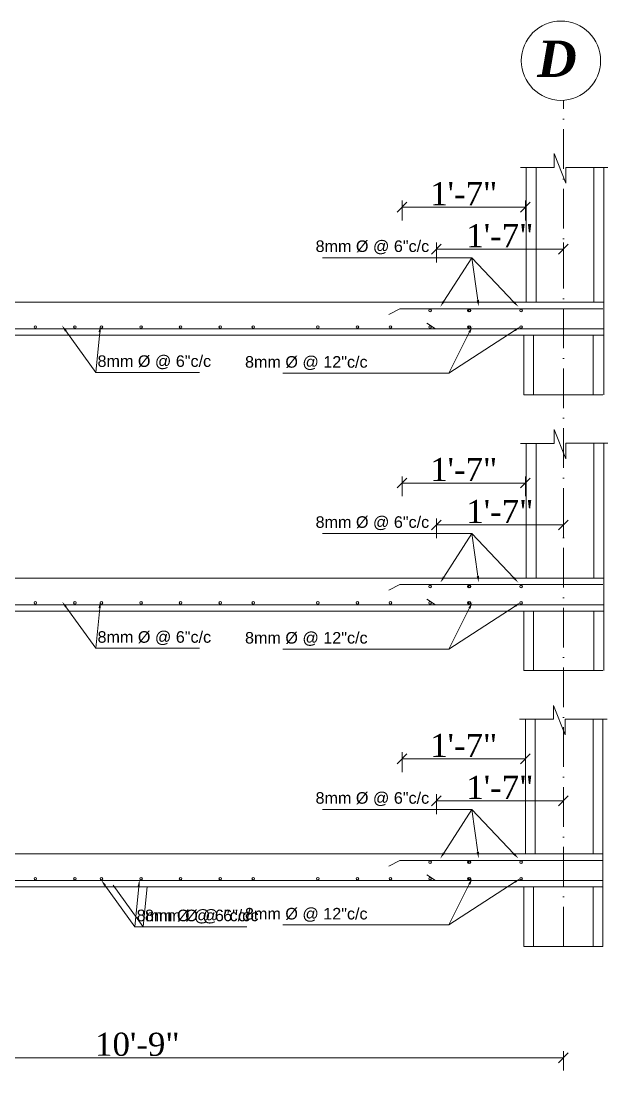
# Model space of a CAD drawing. Header units: inches. Extents: x -4737 to 13205, y 2479 to 13285.
# Drawn here: x 8218.1 to 8395.9, y 9807.7 to 10126.3 of the extents above; entities that cross this region are included whole.
import ezdxf

# ---------------------------------------------------------------- set-up
doc = ezdxf.new("R2010")
doc.units = ezdxf.units.IN
doc.header["$MEASUREMENT"] = 0
doc.linetypes.add('ACAD_ISO10W100', pattern=[18, 12, -3, 0, -3])
for name, color, linetype, lineweight in [('A-Gridtag', 2, 'Continuous', 13), ('CL', 30, 'ACAD_ISO10W100', 13), ('dim', 172, 'Continuous', 9), ('dimen', 72, 'Continuous', 9), ('hatch', 252, 'Continuous', 0), ('REINFORECMENT', 240, 'Continuous', 18), ('SLAB LINE', 47, 'Continuous', 18), ('Text', 7, 'Continuous', 13), ('TEXTT', 7, 'Continuous', 25)]:
    doc.layers.add(name, color=color, linetype=linetype, lineweight=lineweight)
doc.styles.add('samar', font='times.ttf')
doc.styles.get("Standard").update_dxf_attribs({"font": 'arial.ttf'})
doc.dimstyles.new('Attic 1-48in96', dxfattribs={"dimtxt": 7, "dimasz": 3, "dimexe": 2, "dimexo": 1, "dimgap": 0.5, "dimtad": 1, "dimdec": 0, "dimlfac": 0.5, "dimzin": 3, "dimdsep": 46, "dimlunit": 4, "dimtxsty": 'samar', "dimblk": 'OBLIQUE', "dimcen": 0.09, "dimclrd": 1, "dimclre": 1, "dimadec": 0, "dimazin": 0, "dimtfac": 1, "dimtdec": 0, "dimtix": 1, "dimtmove": 1, "dimatfit": 2, "dimldrblk": 'Arrow 1', "dimfxl": 4, "dimfxlon": 1, "dimtolj": 1, "dimtzin": 0, "dimlwd": 13, "dimlwe": 13, "dimarcsym": 0})

# ---------------------------------------------------------------- blocks, each defined once
blk = doc.blocks.new('_OBLIQUE')
at = {"color": 0, "linetype": 'ByBlock'}
blk.add_line((-0.5, -0.5), (0.5, 0.5), dxfattribs=at)
blk = doc.blocks.new('*D552')
at = {"layer": 'Defpoints', "color": 0, "transparency": 16777216}
for p in [(8124.35, 9846.3), (8382.35, 9812.58), (8382.35, 9807.72)]:
    blk.add_point(p, dxfattribs=at)
at = {"layer": 'dimen', "color": 1, "lineweight": 13, "transparency": 16777216}
for p, q in [((8124.35, 9816.58), (8124.35, 9810.58)), ((8124.35, 9812.58), (8382.35, 9812.58)), ((8382.35, 9808.72), (8382.35, 9814.58))]:
    blk.add_line(p, q, dxfattribs=at)
at = {"layer": 'dimen', "color": 1, "lineweight": 13, "transparency": 16777216, "xscale": 3, "yscale": 3, "zscale": 3, "rotation": 180}
blk.add_blockref('_OBLIQUE', (8124.35, 9812.58), dxfattribs=at)
at = {"layer": 'dimen', "color": 1, "lineweight": 13, "transparency": 16777216, "xscale": 3, "yscale": 3, "zscale": 3}
blk.add_blockref('_OBLIQUE', (8382.35, 9812.58), dxfattribs=at)
at = {"layer": 'dimen', "color": 0, "transparency": 16777216, "insert": (8253.35, 9816.65), "char_height": 7, "attachment_point": 5, "style": 'samar'}
blk.add_mtext('\\A1;10\'-9"', dxfattribs=at)
blk = doc.blocks.new('Arrow 1')
at = {"layer": 'TEXTT'}
blk.add_hatch(color=256, dxfattribs=at).paths.add_polyline_path([(-1.01, 0.42), (-1.01, -0.42), (-0.01, 0)])
blk = doc.blocks.new('*D334')
at = {"layer": 'Defpoints', "color": 0, "transparency": 16777216}
for p in [(8370.85, 9903.05), (8370.85, 9874.3), (8333.5, 9872.3)]:
    blk.add_point(p, dxfattribs=at)
at = {"layer": 'dimen', "color": 1, "lineweight": 13, "transparency": 16777216}
for p, q in [((8333.5, 9899.05), (8333.5, 9905.05)), ((8370.85, 9899.05), (8370.85, 9905.05)), ((8333.5, 9903.05), (8370.85, 9903.05))]:
    blk.add_line(p, q, dxfattribs=at)
at = {"layer": 'dimen', "color": 1, "lineweight": 13, "transparency": 16777216, "xscale": 3, "yscale": 3, "zscale": 3, "rotation": 180}
blk.add_blockref('_OBLIQUE', (8333.5, 9903.05), dxfattribs=at)
at = {"layer": 'dimen', "color": 1, "lineweight": 13, "transparency": 16777216, "xscale": 3, "yscale": 3, "zscale": 3}
blk.add_blockref('_OBLIQUE', (8370.85, 9903.05), dxfattribs=at)
at = {"layer": 'dimen', "color": 0, "transparency": 16777216, "insert": (8352.18, 9907.12), "char_height": 7, "attachment_point": 5, "style": 'samar'}
blk.add_mtext('\\A1;1\'-7"', dxfattribs=at)
blk = doc.blocks.new('*D335')
at = {"layer": 'Defpoints', "color": 0, "transparency": 16777216}
for p in [(8382.35, 9890.36), (8343.9, 9866.23), (8382.35, 9866.23)]:
    blk.add_point(p, dxfattribs=at)
at = {"layer": 'dimen', "color": 1, "lineweight": 13, "transparency": 16777216}
for p, q in [((8343.9, 9886.36), (8343.9, 9892.36)), ((8382.35, 9886.36), (8382.35, 9892.36)), ((8343.9, 9890.36), (8382.35, 9890.36))]:
    blk.add_line(p, q, dxfattribs=at)
at = {"layer": 'dimen', "color": 1, "lineweight": 13, "transparency": 16777216, "xscale": 3, "yscale": 3, "zscale": 3, "rotation": 180}
blk.add_blockref('_OBLIQUE', (8343.9, 9890.36), dxfattribs=at)
at = {"layer": 'dimen', "color": 1, "lineweight": 13, "transparency": 16777216, "xscale": 3, "yscale": 3, "zscale": 3}
blk.add_blockref('_OBLIQUE', (8382.35, 9890.36), dxfattribs=at)
at = {"layer": 'dimen', "color": 0, "transparency": 16777216, "insert": (8363.13, 9894.43), "char_height": 7, "attachment_point": 5, "style": 'samar'}
blk.add_mtext('\\A1;1\'-7"', dxfattribs=at)
blk = doc.blocks.new('*D336')
at = {"layer": 'Defpoints', "color": 0, "transparency": 16777216}
for p in [(8370.85, 9986.52), (8370.85, 9957.77), (8333.5, 9955.77)]:
    blk.add_point(p, dxfattribs=at)
at = {"layer": 'dimen', "color": 1, "lineweight": 13, "transparency": 16777216}
for p, q in [((8333.5, 9982.52), (8333.5, 9988.52)), ((8370.85, 9982.52), (8370.85, 9988.52)), ((8333.5, 9986.52), (8370.85, 9986.52))]:
    blk.add_line(p, q, dxfattribs=at)
at = {"layer": 'dimen', "color": 1, "lineweight": 13, "transparency": 16777216, "xscale": 3, "yscale": 3, "zscale": 3, "rotation": 180}
blk.add_blockref('_OBLIQUE', (8333.5, 9986.52), dxfattribs=at)
at = {"layer": 'dimen', "color": 1, "lineweight": 13, "transparency": 16777216, "xscale": 3, "yscale": 3, "zscale": 3}
blk.add_blockref('_OBLIQUE', (8370.85, 9986.52), dxfattribs=at)
at = {"layer": 'dimen', "color": 0, "transparency": 16777216, "insert": (8352.18, 9990.6), "char_height": 7, "attachment_point": 5, "style": 'samar'}
blk.add_mtext('\\A1;1\'-7"', dxfattribs=at)
blk = doc.blocks.new('*D337')
at = {"layer": 'Defpoints', "color": 0, "transparency": 16777216}
for p in [(8382.35, 9973.83), (8343.9, 9949.71), (8382.35, 9949.71)]:
    blk.add_point(p, dxfattribs=at)
at = {"layer": 'dimen', "color": 1, "lineweight": 13, "transparency": 16777216}
for p, q in [((8343.9, 9969.83), (8343.9, 9975.83)), ((8382.35, 9969.83), (8382.35, 9975.83)), ((8343.9, 9973.83), (8382.35, 9973.83))]:
    blk.add_line(p, q, dxfattribs=at)
at = {"layer": 'dimen', "color": 1, "lineweight": 13, "transparency": 16777216, "xscale": 3, "yscale": 3, "zscale": 3, "rotation": 180}
blk.add_blockref('_OBLIQUE', (8343.9, 9973.83), dxfattribs=at)
at = {"layer": 'dimen', "color": 1, "lineweight": 13, "transparency": 16777216, "xscale": 3, "yscale": 3, "zscale": 3}
blk.add_blockref('_OBLIQUE', (8382.35, 9973.83), dxfattribs=at)
at = {"layer": 'dimen', "color": 0, "transparency": 16777216, "insert": (8363.13, 9977.9), "char_height": 7, "attachment_point": 5, "style": 'samar'}
blk.add_mtext('\\A1;1\'-7"', dxfattribs=at)
blk = doc.blocks.new('*D338')
at = {"layer": 'Defpoints', "color": 0, "transparency": 16777216}
for p in [(8370.85, 10070), (8333.5, 10039.24), (8370.85, 10041.24)]:
    blk.add_point(p, dxfattribs=at)
at = {"layer": 'dimen', "color": 1, "lineweight": 13, "transparency": 16777216}
for p, q in [((8333.5, 10066), (8333.5, 10072)), ((8370.85, 10066), (8370.85, 10072)), ((8333.5, 10070), (8370.85, 10070))]:
    blk.add_line(p, q, dxfattribs=at)
at = {"layer": 'dimen', "color": 1, "lineweight": 13, "transparency": 16777216, "xscale": 3, "yscale": 3, "zscale": 3, "rotation": 180}
blk.add_blockref('_OBLIQUE', (8333.5, 10070), dxfattribs=at)
at = {"layer": 'dimen', "color": 1, "lineweight": 13, "transparency": 16777216, "xscale": 3, "yscale": 3, "zscale": 3}
blk.add_blockref('_OBLIQUE', (8370.85, 10070), dxfattribs=at)
at = {"layer": 'dimen', "color": 0, "transparency": 16777216, "insert": (8352.18, 10074.07), "char_height": 7, "attachment_point": 5, "style": 'samar'}
blk.add_mtext('\\A1;1\'-7"', dxfattribs=at)
blk = doc.blocks.new('*D339')
at = {"layer": 'Defpoints', "color": 0, "transparency": 16777216}
for p in [(8382.35, 10057.3), (8343.9, 10033.18), (8382.35, 10033.18)]:
    blk.add_point(p, dxfattribs=at)
at = {"layer": 'dimen', "color": 1, "lineweight": 13, "transparency": 16777216}
for p, q in [((8343.9, 10053.3), (8343.9, 10059.3)), ((8382.35, 10053.3), (8382.35, 10059.3)), ((8343.9, 10057.3), (8382.35, 10057.3))]:
    blk.add_line(p, q, dxfattribs=at)
at = {"layer": 'dimen', "color": 1, "lineweight": 13, "transparency": 16777216, "xscale": 3, "yscale": 3, "zscale": 3, "rotation": 180}
blk.add_blockref('_OBLIQUE', (8343.9, 10057.3), dxfattribs=at)
at = {"layer": 'dimen', "color": 1, "lineweight": 13, "transparency": 16777216, "xscale": 3, "yscale": 3, "zscale": 3}
blk.add_blockref('_OBLIQUE', (8382.35, 10057.3), dxfattribs=at)
at = {"layer": 'dimen', "color": 0, "transparency": 16777216, "insert": (8363.13, 10061.37), "char_height": 7, "attachment_point": 5, "style": 'samar'}
blk.add_mtext('\\A1;1\'-7"', dxfattribs=at)

msp = doc.modelspace()

# ---------------------------------------------------------------- linework, layer by layer
at = {"layer": 'A-Gridtag', "color": 1}
msp.add_circle((8381.62, 10114.31), 12, dxfattribs=at)
at = {"layer": 'CL'}
msp.add_line((8382.35, 9846.3), (8382.35, 10102.33), dxfattribs=at)
at = {"layer": 'dim', "ltscale": 5}
for points in [[(8369.37, 10082), (8379.59, 10082), (8379.59, 10086.19), (8383.15, 10077.29), (8383.15, 10082.02), (8395.86, 10082.02)], [(8369.37, 9998.53), (8379.59, 9998.53), (8379.59, 10002.72), (8383.15, 9993.81), (8383.15, 9998.55), (8395.86, 9998.55)], [(8369.12, 9915.05), (8379.34, 9915.05), (8379.34, 9919.25), (8382.9, 9910.34), (8382.9, 9915.08), (8395.61, 9915.08)]]:
    msp.add_lwpolyline(points, dxfattribs=at)
at = {"layer": 'hatch', "ltscale": 0.5}
for points in [[(8367.37, 10041.29), (8354.69, 10054.71), (8309.46, 10054.71)], [(8346.18, 10041.52), (8354.69, 10054.71)], [(8356.45, 10041.82), (8354.69, 10054.71)], [(8231.72, 10032.55), (8240.79, 10020), (8272.14, 10020)], [(8241.95, 10032.16), (8240.79, 10020)], [(8367.37, 9957.82), (8354.69, 9971.24), (8309.46, 9971.24)], [(8346.18, 9958.05), (8354.69, 9971.24)], [(8356.45, 9958.35), (8354.69, 9971.24)], [(8231.72, 9949.07), (8240.79, 9936.53), (8272.14, 9936.53)], [(8241.95, 9948.69), (8240.79, 9936.53)], [(8367.36, 9874.34), (8354.69, 9887.76), (8309.45, 9887.76)], [(8346.17, 9874.57), (8354.69, 9887.76)], [(8356.45, 9874.87), (8354.69, 9887.76)], [(8243.56, 9864.82), (8252.63, 9852.28), (8283.98, 9852.28)], [(8246.07, 9864.82), (8255.14, 9852.28), (8286.49, 9852.28)], [(8253.79, 9864.43), (8252.63, 9852.28)], [(8256.3, 9864.43), (8255.14, 9852.28)]]:
    msp.add_lwpolyline(points, dxfattribs=at)
at = {"layer": 'hatch', "ltscale": 0.5, "elevation": -38.85}
for points in [[(8367.73, 10032.77), (8347.67, 10019.76), (8297.44, 10019.76)], [(8353.88, 10032.07), (8347.67, 10019.76)], [(8367.73, 9949.29), (8347.67, 9936.29), (8297.44, 9936.29)], [(8353.88, 9948.6), (8347.67, 9936.29)], [(8367.72, 9865.81), (8347.67, 9852.81), (8297.43, 9852.81)], [(8353.88, 9865.12), (8347.67, 9852.81)]]:
    msp.add_lwpolyline(points, dxfattribs=at)
at = {"layer": 'hatch', "ltscale": 0.5}
for points in [[(8345.9, 10041.7), (8345.1, 10039.84), (8346.46, 10041.34)], [(8356.12, 10041.78), (8356.73, 10039.84), (8356.79, 10041.87)], [(8367.13, 10041.06), (8368.74, 10039.84), (8367.61, 10041.52)], [(8231.99, 10032.74), (8230.55, 10034.17), (8231.45, 10032.35)], [(8242.28, 10032.13), (8242.14, 10034.15), (8241.62, 10032.2)], [(8354.18, 10031.92, -38.85), (8354.79, 10033.85, -38.85), (8353.59, 10032.22, -38.85)], [(8367.91, 10032.49, -38.85), (8369.41, 10033.85, -38.85), (8367.55, 10033.04, -38.85)], [(8345.9, 9958.23), (8345.1, 9956.37), (8346.46, 9957.87)], [(8356.12, 9958.31), (8356.73, 9956.37), (8356.79, 9958.4)], [(8367.13, 9957.59), (8368.74, 9956.37), (8367.61, 9958.05)], [(8231.99, 9949.27), (8230.55, 9950.69), (8231.45, 9948.88)], [(8242.28, 9948.66), (8242.14, 9950.68), (8241.62, 9948.72)], [(8354.18, 9948.44, -38.85), (8354.79, 9950.38, -38.85), (8353.59, 9948.75, -38.85)], [(8367.91, 9949.01, -38.85), (8369.41, 9950.38, -38.85), (8367.55, 9949.57, -38.85)], [(8345.89, 9874.75), (8345.09, 9872.89), (8346.45, 9874.39)], [(8356.12, 9874.83), (8356.72, 9872.89), (8356.78, 9874.92)], [(8367.12, 9874.11), (8368.74, 9872.89), (8367.6, 9874.57)], [(8354.17, 9864.97, -38.85), (8354.78, 9866.9, -38.85), (8353.58, 9865.27, -38.85)], [(8367.9, 9865.53, -38.85), (8369.4, 9866.9, -38.85), (8367.54, 9866.09, -38.85)], [(8243.83, 9865.01), (8242.39, 9866.44), (8243.29, 9864.62)], [(8254.12, 9864.4), (8253.98, 9866.43), (8253.46, 9864.47)]]:
    msp.add_solid(points, dxfattribs=at)
at = {"layer": 'REINFORECMENT'}
for p, q in [((8332.85, 10039.24), (8329.5, 10037.54)), ((8394.35, 10039.24), (8332.85, 10039.24)), ((8394.6, 10033.18), (7775.63, 10033.18)), ((8340.99, 10034.88), (8343.65, 10033.18)), ((8332.85, 9955.77), (8329.5, 9954.07)), ((8394.35, 9955.77), (8332.85, 9955.77)), ((8394.6, 9949.71), (7775.63, 9949.71)), ((8340.99, 9951.41), (8343.65, 9949.71)), ((8332.85, 9872.3), (8329.5, 9870.6)), ((8394.35, 9872.3), (8332.85, 9872.3)), ((8340.99, 9867.94), (8343.65, 9866.23)), ((8394.35, 9866.23), (7775.63, 9866.23))]:
    msp.add_line(p, q, dxfattribs=at)
for centre in [(8341.98, 10038.71), (8353.72, 10038.71), (8353.98, 10038.71), (8369.54, 10038.71), (8222.47, 10033.73), (8234.47, 10033.73), (8242.47, 10033.73), (8254.47, 10033.73), (8266.47, 10033.73), (8266.47, 10033.73), (8266.47, 10033.73), (8278.47, 10033.73), (8288.47, 10033.73), (8307.98, 10033.73), (8319.98, 10033.73), (8329.98, 10033.73), (8341.98, 10033.73), (8353.72, 10033.73), (8353.98, 10033.73), (8369.54, 10033.73), (8341.98, 9955.24), (8353.72, 9955.24), (8353.98, 9955.24), (8369.54, 9955.24), (8222.47, 9950.26), (8234.47, 9950.26), (8242.47, 9950.26), (8254.47, 9950.26), (8266.47, 9950.26), (8266.47, 9950.26), (8266.47, 9950.26), (8278.47, 9950.26), (8288.47, 9950.26), (8307.98, 9950.26), (8319.98, 9950.26), (8329.98, 9950.26), (8341.98, 9950.26), (8353.72, 9950.26), (8353.98, 9950.26), (8369.54, 9950.26), (8341.98, 9871.77), (8353.72, 9871.77), (8353.98, 9871.77), (8369.54, 9871.77), (8222.47, 9866.79), (8234.47, 9866.79), (8242.47, 9866.79), (8254.47, 9866.79), (8266.47, 9866.79), (8266.47, 9866.79), (8266.47, 9866.79), (8278.47, 9866.79), (8288.47, 9866.79), (8307.98, 9866.79), (8319.98, 9866.79), (8329.98, 9866.79), (8341.98, 9866.79), (8353.72, 9866.79), (8353.98, 9866.79), (8369.54, 9866.79)]:
    msp.add_circle(centre, 0.4, dxfattribs=at)
at = {"layer": 'SLAB LINE'}
for p, q in [((8371.1, 10041.24), (8371.1, 10082)), ((8374.1, 10041.24), (8374.1, 10082)), ((8391.6, 10041.24), (8391.6, 10082)), ((8394.6, 10082.02), (8394.6, 10041.24)), ((7774.06, 10041.24), (8394.6, 10041.24)), ((8394.6, 10041.48), (8394.6, 10013.24)), ((7774.06, 10031.24), (8394.6, 10031.24)), ((8370.35, 10013.24), (8370.35, 10031.24)), ((8373.35, 10013.24), (8373.35, 10031.24)), ((8373.35, 10013.24), (8373.35, 10031.24)), ((8391.35, 10031.24), (8391.35, 10013.24)), ((8391.35, 10031.24), (8391.35, 10013.24)), ((8394.35, 10013.24), (8370.35, 10013.24)), ((8371.1, 9957.77), (8371.1, 9998.53)), ((8374.1, 9957.77), (8374.1, 9998.53)), ((8391.6, 9957.77), (8391.6, 9998.53)), ((8394.6, 9998.55), (8394.6, 9957.77)), ((7774.06, 9957.77), (8394.6, 9957.77)), ((8394.6, 9958.01), (8394.6, 9929.77)), ((7774.06, 9947.77), (8394.6, 9947.77)), ((8370.35, 9929.77), (8370.35, 9947.77)), ((8373.35, 9929.77), (8373.35, 9947.77)), ((8373.35, 9929.77), (8373.35, 9947.77)), ((8391.6, 9947.77), (8391.6, 9929.77)), ((8391.6, 9947.77), (8391.6, 9929.77)), ((8394.6, 9929.77), (8394.6, 9947.77)), ((8394.35, 9929.77), (8370.35, 9929.77)), ((8370.85, 9874.3), (8370.85, 9915.05)), ((8373.85, 9874.3), (8373.85, 9915.05)), ((8391.35, 9874.3), (8391.35, 9915.05)), ((8394.35, 9915.08), (8394.35, 9874.3)), ((8394.35, 9874.3), (8394.35, 9915.05)), ((7774.06, 9874.3), (8394.35, 9874.3)), ((8394.35, 9874.54), (8394.35, 9846.3)), ((7774.06, 9864.3), (8394.35, 9864.3)), ((8370.35, 9846.3), (8370.35, 9864.3)), ((8373.35, 9846.3), (8373.35, 9864.3)), ((8373.35, 9846.3), (8373.35, 9864.3)), ((8391.35, 9864.3), (8391.35, 9846.3)), ((8391.35, 9864.3), (8391.35, 9846.3)), ((8394.35, 9846.3), (8394.35, 9864.3)), ((8394.35, 9846.3), (8370.35, 9846.3))]:
    msp.add_line(p, q, dxfattribs=at)

# ---------------------------------------------------------------- texts
at = {"layer": 'Text'}
for p in [(8307.33, 10056.43, 387.29), (8307.33, 9972.96, 387.29), (8307.32, 9889.48, 387.29)]:
    msp.add_text('8mm %%C @ 6"c/c', height=3.5, rotation=360, dxfattribs=at).set_placement(p)
for s, p in [('8mm %%C @ 6"c/c', (8241.3, 10021.66, 400.8)), ('8mm %%C @ 12"c/c', (8285.96, 10021.42, 348.44)), ('8mm %%C @ 6"c/c', (8241.3, 9938.19, 400.8)), ('8mm %%C @ 12"c/c', (8285.96, 9937.94, 348.44)), ('8mm %%C @ 6"c/c', (8253.14, 9853.93, 400.8)), ('8mm %%C @ 6"c/c', (8255.65, 9853.93, 400.8)), ('8mm %%C @ 12"c/c', (8285.95, 9854.46, 348.44))]:
    msp.add_text(s, height=3.5, dxfattribs=at).set_placement(p)
at = {"layer": 'Text', "insert": (8386.43, 10120.41), "char_height": 11, "width": 252.9445, "attachment_point": 3}
msp.add_mtext('{\\fBook Antiqua|b1|i1|c0|p18;\\C0;D}', dxfattribs=at)

# ---------------------------------------------------------------- dimensions: what is measured, and where the dimension line sits
at = {"layer": 'dimen'}
for base, p1, p2, picture, middle in [((8370.85, 10070), (8333.5, 10039.24), (8370.85, 10041.24), '*D338', (8352.18, 10074.07)), ((8382.35, 10057.3), (8343.9, 10033.18), (8382.35, 10033.18), '*D339', (8363.13, 10061.37)), ((8370.85, 9986.52), (8333.5, 9955.77), (8370.85, 9957.77), '*D336', (8352.18, 9990.6)), ((8382.35, 9973.83), (8343.9, 9949.71), (8382.35, 9949.71), '*D337', (8363.13, 9977.9)), ((8370.85, 9903.05), (8333.5, 9872.3), (8370.85, 9874.3), '*D334', (8352.18, 9907.12)), ((8382.35, 9890.36), (8343.9, 9866.23), (8382.35, 9866.23), '*D335', (8363.13, 9894.43))]:
    dim = msp.add_linear_dim(base=base, p1=p1, p2=p2, dimstyle='Attic 1-48in96', dxfattribs=at)
    dim.commit()
    dim.dimension.update_dxf_attribs({"geometry": picture, "text_midpoint": middle})
dim = msp.add_linear_dim(base=(8382.35, 9812.58), p1=(8124.35, 9846.3), p2=(8382.35, 9807.72), angle=180, dimstyle='Attic 1-48in96', dxfattribs=at)
dim.commit()
dim.dimension.update_dxf_attribs({"geometry": '*D552', "text_midpoint": (8253.35, 9816.65)})

doc.saveas('drawing.dxf')
